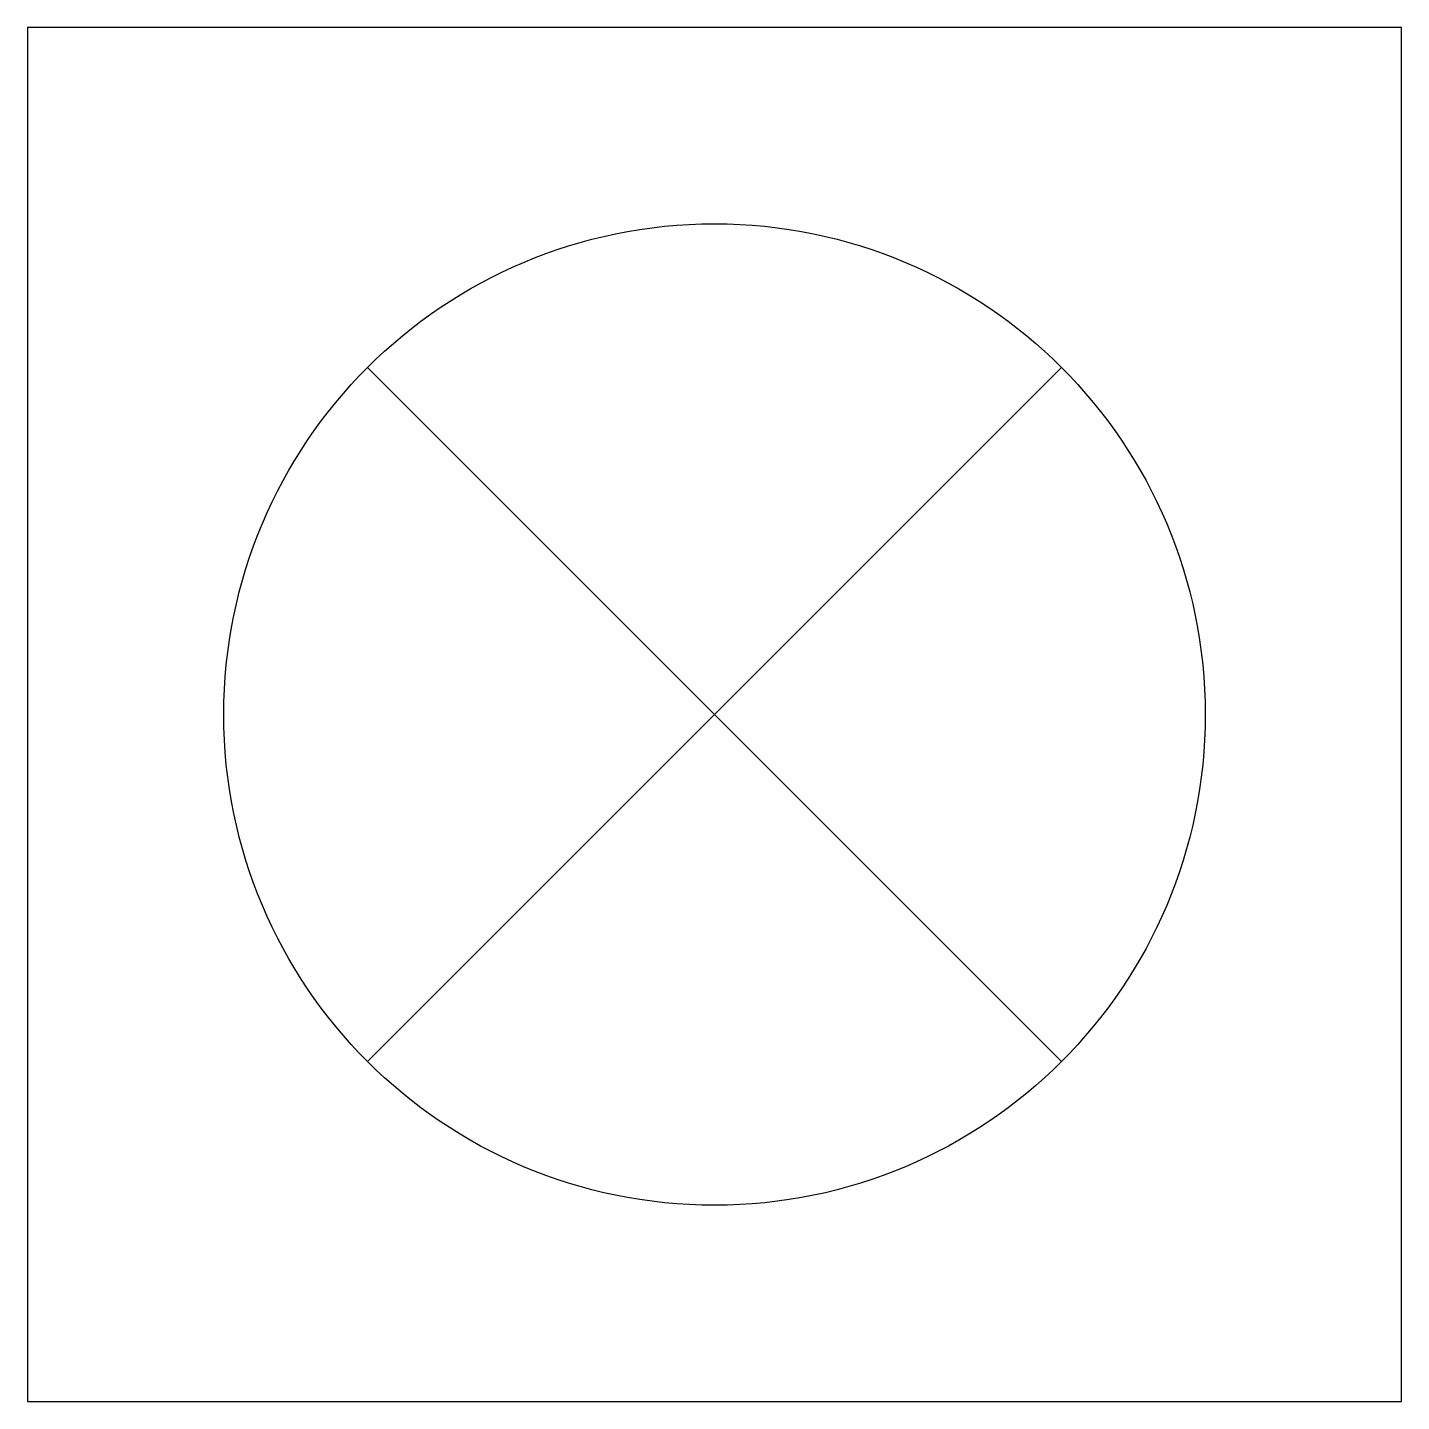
# Model space of a CAD drawing. Header units: millimetres. Extents: x -2961.829 to -2961.619, y 3745.404 to 3745.614.
import ezdxf

# ---------------------------------------------------------------- set-up
doc = ezdxf.new("R2010")
doc.units = ezdxf.units.MM
doc.header["$LTSCALE"] = 10
doc.layers.add('ELE_LUMINÁRIAS', color=4, linetype='Continuous')

msp = doc.modelspace()

# ---------------------------------------------------------------- linework, layer by layer
at = {"layer": 'ELE_LUMINÁRIAS', "color": 3}
for p, q in [((-2961.77741, 3745.56156), (-2961.67134, 3745.4555)), ((-2961.77741, 3745.4555), (-2961.67134, 3745.56156))]:
    msp.add_line(p, q, dxfattribs=at)
at = {"layer": 'ELE_LUMINÁRIAS', "color": 2}
msp.add_lwpolyline([(-2961.82937, 3745.40353), (-2961.61937, 3745.40353), (-2961.61937, 3745.61353), (-2961.82937, 3745.61353)], close=True, dxfattribs=at)
at = {"layer": 'ELE_LUMINÁRIAS', "color": 4}
msp.add_circle((-2961.72437, 3745.50853), 0.075, dxfattribs=at)

doc.saveas('drawing.dxf')
